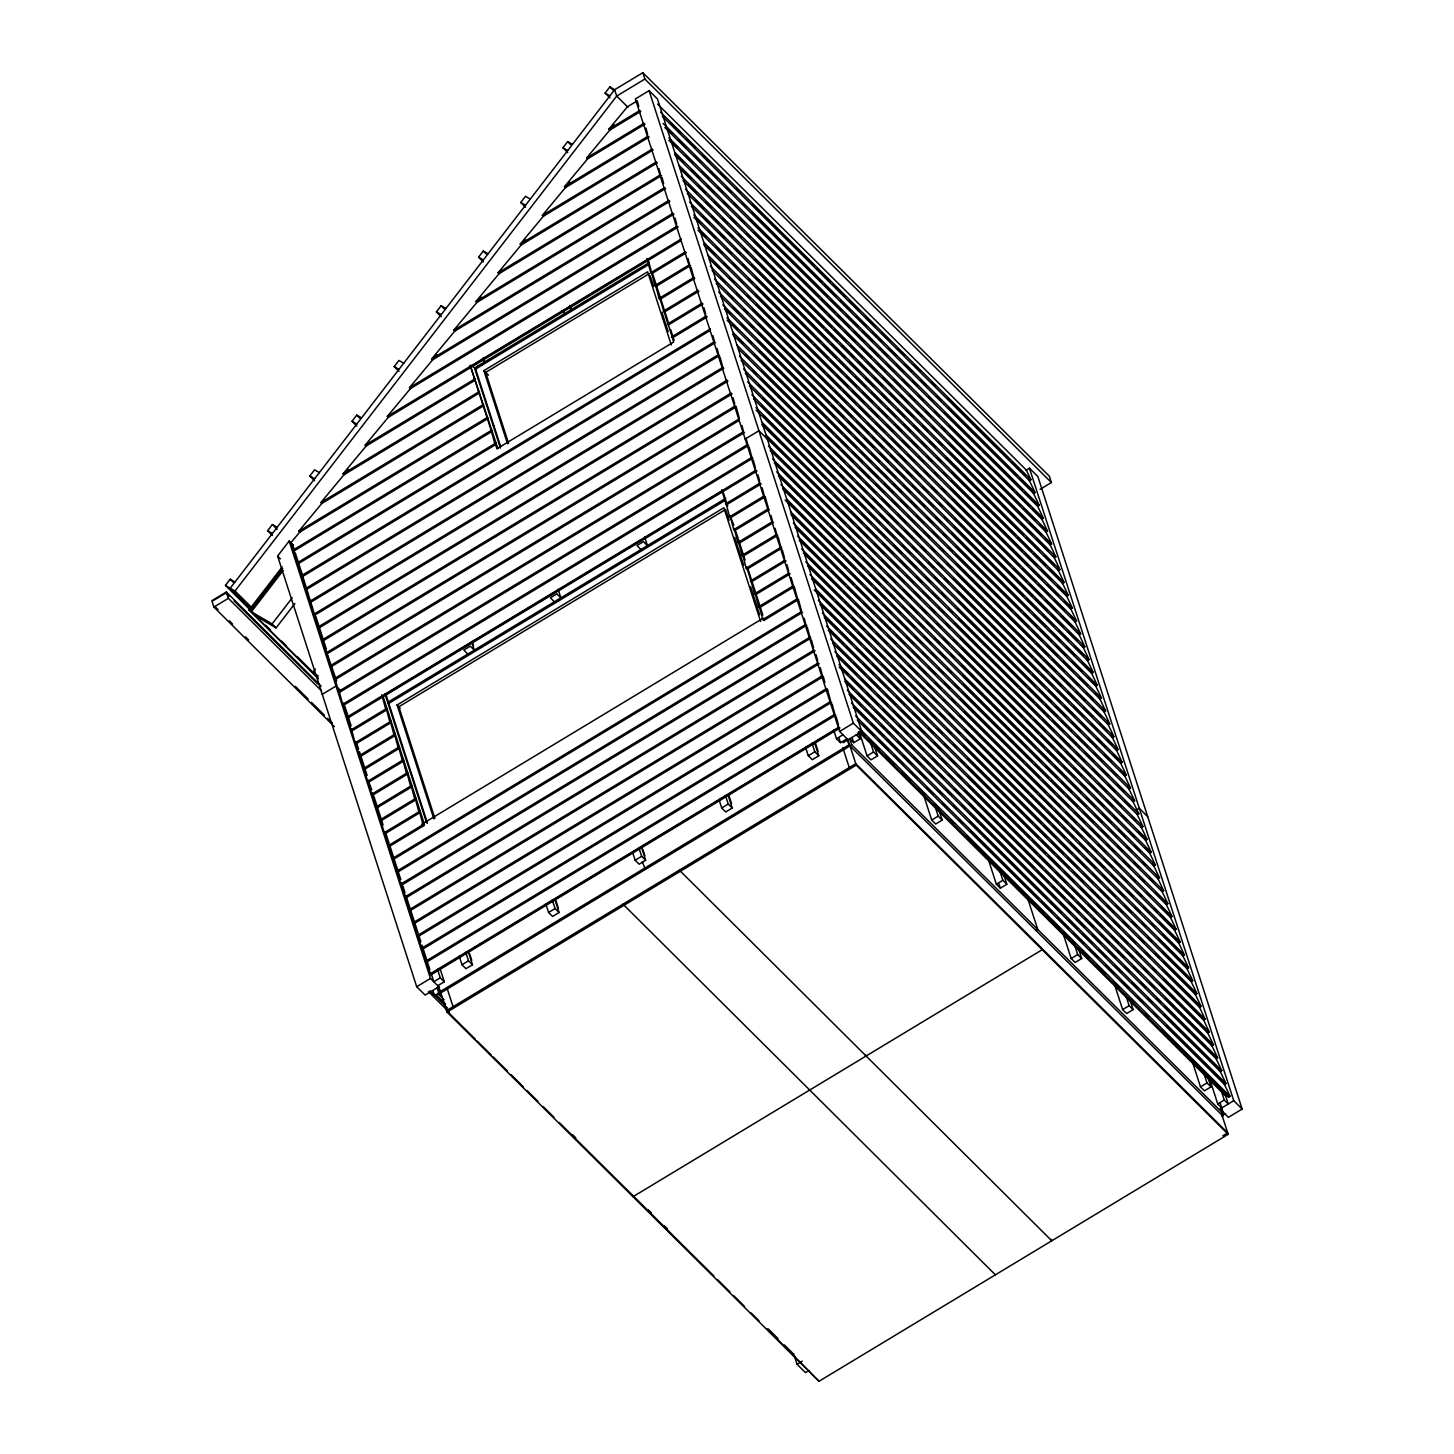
<?xml version="1.0" encoding="UTF-8"?>
<svg xmlns="http://www.w3.org/2000/svg" width="1454" height="1454" viewBox="0 0 1454 1454"><rect width="100%" height="100%" fill="white"/><g stroke="black" fill="none" stroke-linecap="round" stroke-linejoin="round"><path stroke-width="1.5" d="M255.959 615.678L225.443 585.38L230.186 579.219L234.985 582.036M272.443 535.472L267.627 530.674L272.371 524.53L277.169 527.329M314.627 480.765L309.811 475.985L314.555 469.824L319.353 472.623M356.812 426.058L351.995 421.278L356.739 415.117L361.537 417.934M398.996 371.352L394.179 366.572L398.923 360.428L403.721 363.227M441.18 316.663L436.364 311.865L441.107 305.722L445.905 308.521M483.364 261.956L478.548 257.176L483.291 251.015L488.09 253.814M525.548 207.25L520.732 202.47L525.476 196.308L530.274 199.125M567.732 152.561L562.916 147.763L567.66 141.62L572.458 144.419M609.917 97.854L605.1 93.074L609.844 86.913L614.642 89.712L616.696 96.073L627.946 107.232M225.443 585.38L235.021 590.996L616.696 96.073L644.885 79.061L1051.387 482.528L1040.101 489.344M289.164 541.052L430.439 978.433L438.854 986.775L425.113 995.081L416.698 986.721L277.605 556.064L289.164 541.052L293.381 545.232M318.335 678.8L248.997 609.971L282.185 566.933M248.997 609.971L250.27 610.716L282.785 568.569M283.148 570.513L251.342 611.77L272.098 623.93L276.096 627.892L294.889 603.501M272.098 623.93L292.254 597.812M478.33 365.554L475.603 369.062L500.776 446.941M315.427 669.058L312.665 672.657L318.335 675.965M608.826 129.206L639.851 110.468L640.778 111.395L609.753 130.133L608.826 129.206L627.456 106.76L637.252 100.835L638.815 106.615M586.671 157.923L643.995 123.317L644.922 124.244L587.598 158.85L586.671 157.923L614.151 124.826M564.515 186.639L648.139 136.167L649.084 137.094L565.461 187.566L564.515 186.639L589.797 156.196M653.228 149.926L543.305 216.282L542.378 215.356L569.841 182.259M657.372 162.775L521.15 244.999L520.223 244.072L544.814 214.465M661.515 175.625L499.013 273.715L498.086 272.789L525.548 239.71M665.678 188.475L476.857 302.432L475.931 301.505L501.212 271.062M453.793 330.222L668.895 200.398L669.821 201.324L454.72 331.148L453.793 330.222L481.256 297.143M431.638 358.956L673.038 213.247L673.965 214.156L432.565 359.865L431.638 358.956L456.229 329.349M409.501 387.673L677.182 226.079L678.127 227.006L410.428 388.582L409.501 387.673L436.963 354.576M680.327 241.019L388.273 417.316L387.346 416.389L412.627 385.946M497.886 448.65L470.187 365.227L474.949 380.348L366.135 446.033L365.19 445.106L390.472 414.663M475.44 379.167L474.331 378.076L479.093 393.18L343.98 474.749L343.053 473.822L369.08 442.47M479.602 392.017L478.493 390.908L483.255 406.029L321.825 503.466L320.898 502.539L348.378 469.442M483.746 404.866L482.637 403.758L487.399 418.879L299.688 532.182L298.761 531.255L324.024 500.812M301.887 529.529L290.891 542.76L293.817 551.066L491.543 431.729L486.781 416.607L487.89 417.716M1051.387 482.528L1049.334 476.167L642.832 72.7L614.642 89.712L230.223 588.179L251.487 609.281M843.175 742.74L861.786 731.507L657.499 99.017L649.084 90.657L635.343 98.963L839.63 731.453L848.045 739.795M542.378 215.356L652.301 149.017M520.223 244.072L656.445 161.848M498.086 272.789L660.589 174.698L658.953 168.628M475.931 301.505L664.751 187.548M387.346 416.389L681.344 238.929M471.35 366.281L558.627 313.61M562.516 311.265L628.455 271.462M632.345 269.117L645.921 260.92M649.375 262.483L474.549 368.007L500.394 448.014M648.52 264.701L475.603 369.062L471.896 365.372M507.537 443.833L483.891 370.643L647.648 271.807L671.294 344.998M365.19 445.106L474.022 379.421M649.411 273.57L485.672 372.406L508.609 443.434M686.415 252.705L651.719 273.643L650.792 272.734L685.488 251.778M343.053 473.822L478.166 392.271M690.559 265.555L655.863 286.493L654.936 285.566L689.632 264.628L687.996 258.539M320.898 502.539L482.328 405.103M693.794 277.478L694.721 278.386L660.007 299.342L659.08 298.415L693.794 277.478L691.05 267.336M298.761 531.255L486.472 417.952M663.242 311.265L697.938 290.309L698.865 291.236L664.169 312.192L659.407 297.07L660.516 298.161M292.89 550.157L490.616 430.802M667.386 324.115L702.082 303.159L703.009 304.086L668.313 325.024L663.551 309.92L664.66 311.011M321.098 686.106L226.315 592.014L211.848 600.738L213.902 607.081L334.402 726.673M213.011 600.738L226.024 592.887L229.241 596.085M213.902 607.081L228.351 598.339L321.534 690.85M494.76 443.652L495.705 444.579L297.961 563.916L297.034 562.989L494.76 443.652L490.943 429.457L492.034 430.548M671.53 336.964L706.226 316.009L707.171 316.936L672.457 337.873L667.695 322.77M709.37 330.949L302.123 576.765L301.178 575.839L710.388 328.858M715.459 342.617L306.267 589.615L305.34 588.688L714.532 341.708L712.896 335.62M719.621 355.467L310.411 602.465L309.484 601.538L718.676 354.54L717.04 348.469M722.838 367.389L723.765 368.316L314.555 615.296L313.628 614.388L722.838 367.389L720.093 357.248M317.79 627.219L726.982 380.239L727.909 381.166L318.717 628.146L302.159 574.203M321.934 640.069L731.126 393.089L732.053 394.016L322.861 640.996L318.099 625.874L319.208 626.983M326.078 652.919L735.27 405.939L736.215 406.847L327.005 653.846L322.243 638.724L323.351 639.815M738.414 420.878L331.167 666.695L330.222 665.768L739.432 418.77L736.142 406.611M744.503 432.547L335.311 679.527L334.384 678.618L743.576 431.62L741.94 425.549M322.261 694.321L336.001 686.034L340.2 690.214M745.193 439.053L758.933 430.748L767.348 439.108M748.665 445.397L339.454 692.377L338.528 691.45L747.719 444.47L746.084 438.381M751.882 457.319L752.808 458.246L343.617 705.226L342.671 704.299L751.882 457.319L749.137 447.178M346.834 717.149L756.025 470.169L756.952 471.078L347.76 718.076L342.999 702.954L344.107 704.045M385.092 694.667L404.485 682.962M408.374 680.617L563.516 586.962M567.387 584.635L573.221 581.109M577.093 578.783L641.087 540.143M646.903 536.635L712.842 496.832M716.731 494.487L720.602 492.161M725.582 498.431L387.727 702.355L388.8 703.409L724.728 500.649M385.673 709.043L386.6 709.97L351.904 730.926L350.977 729.999L385.673 709.043L381.839 694.848M725.473 503.956L760.169 483.001L761.096 483.928L726.4 504.883L721.638 489.762M433.819 818.766L397.069 704.99L723.856 507.755L760.606 621.512M389.836 721.893L390.762 722.82L356.048 743.757L355.121 742.849L389.836 721.893L386.001 707.698L387.109 708.807M765.258 496.777L730.544 517.715L729.617 516.806L764.331 495.85L762.132 487.744M393.979 734.743L394.906 735.669L360.21 756.607L359.265 755.68L393.979 734.743L390.145 720.548L391.253 721.638M769.402 509.627L734.706 530.565L733.761 529.638L768.475 508.7L765.186 496.541M398.123 747.592L399.05 748.519L364.354 769.457L363.427 768.53L398.123 747.592L394.288 733.398L395.397 734.488M773.546 522.477L738.85 543.414L737.923 542.487L772.619 521.55L770.983 515.461M402.267 760.442L403.212 761.351L368.498 782.307L367.571 781.38L402.267 760.442L398.451 746.247L399.541 747.338M777.708 535.308L742.994 556.264L742.067 555.337L776.763 534.4L775.127 528.311M406.429 773.274L407.356 774.2L372.66 795.156L371.715 794.229L406.429 773.274L402.594 759.079L403.703 760.188M780.925 547.231L781.852 548.158L747.156 569.114L746.211 568.187L780.925 547.231L778.181 537.108M410.573 786.123L411.5 787.05L376.804 807.988L375.877 807.079L410.573 786.123L406.738 771.929L407.847 773.037M750.373 581.037L785.069 560.081L785.996 561.008L751.3 581.945L746.538 566.842M414.717 798.973L415.644 799.9L380.948 820.838L380.021 819.911L414.717 798.973L410.882 784.778L411.991 785.869M790.14 573.857L755.444 594.795L754.517 593.868L789.213 572.931M418.879 811.823L419.806 812.731L385.092 833.687L384.165 832.76L418.879 811.823L415.044 797.628L416.153 798.719M794.302 586.707L759.588 607.645L758.661 606.718L793.375 585.78L791.176 577.674M421.605 824.363L762.932 618.35M423.332 823.309L423.95 825.581L389.254 846.537L388.327 845.61L423.023 824.672L419.188 810.478L420.297 811.568M798.446 599.539L763.75 620.494L762.823 619.568L797.519 598.63L794.229 586.453M1026.015 470.278L1029.45 468.206L1037.865 476.548L1242.152 1109.057L1228.412 1117.344L1219.997 1108.984L1233.737 1100.696L1242.152 1109.057M802.59 612.388L393.398 859.387L392.471 858.46L801.663 611.462L798.373 599.302M657.608 104.088L1026.342 470.078L1030.922 479.711L1029.396 480.638L662.279 116.229M806.752 625.238L397.542 872.218L396.615 871.309L805.807 624.311L804.171 618.241M1028.323 478.366L1035.066 492.561L1033.558 493.469L664.823 127.479M809.969 637.161L810.896 638.088L401.704 885.068L400.759 884.141L809.969 637.161L807.224 627.019M1032.467 491.198L1039.228 505.41L1037.702 506.319L668.967 140.329M404.921 896.991L814.113 650.011L815.04 650.938L405.848 897.918L401.086 882.796L402.195 883.905M1025.343 492.87L1036.629 504.047L1043.372 518.26L1041.846 519.169L674.729 154.778M819.184 663.769L409.992 910.767L409.065 909.841L818.257 662.86M1032.722 508.9L1040.773 516.897L1047.516 531.092L1046.008 532.019L680.49 169.209M823.346 676.619L414.136 923.617L413.209 922.69L822.419 675.692L820.22 667.586M1040.083 524.949L1044.917 529.747L1051.66 543.941L1050.151 544.868L683.016 180.46M827.49 689.469L418.298 936.449L417.371 935.54L826.563 688.542M1045.844 539.398L1049.061 542.596L1055.822 556.791L1054.295 557.7L687.179 193.309M831.633 702.318L422.442 949.298L421.515 948.371L830.707 701.391L827.417 689.232M1053.223 555.428L1059.966 569.641L1058.439 570.55L691.322 206.159M835.796 715.168L426.585 962.148L425.658 961.221L834.85 714.241L832.124 704.099M1057.367 568.278L1064.11 582.491L1062.601 583.399L693.867 217.409M429.802 974.071L839.013 727.091L839.939 728L430.748 974.998L425.986 959.876L427.076 960.967M433.165 972.653L460.318 956.259M464.208 953.915L470.024 950.407M473.895 948.063L530.147 914.13M534.018 911.785L539.834 908.277M543.723 905.933L609.644 866.13M613.533 863.785L629.037 854.425M632.926 852.08L679.472 823.982M683.344 821.655L698.865 812.277M702.736 809.951L708.552 806.425M712.442 804.098L768.675 770.147M772.547 767.803L778.381 764.295M782.252 761.951L838.485 728M416.698 986.721L430.439 978.433M839.63 731.453L853.371 723.147L861.786 731.507M1061.511 581.127L1068.272 595.322L1066.745 596.249L698.011 230.259M437.781 985.721L444.288 981.795L440.308 977.851L433.801 981.777L431.02 973.18M461.99 964.747L468.497 960.821L472.495 964.784L465.989 968.709L461.99 964.747L459.228 956.15M548.576 912.494L555.083 908.568L559.063 912.53L552.556 916.456L548.576 912.494L545.795 903.897M635.144 860.241L641.65 856.315L645.649 860.277L639.142 864.203L635.144 860.241L633.072 853.789M721.729 807.988L728.236 804.062L732.216 808.024L725.71 811.95L721.729 807.988L718.948 799.391M808.297 755.735L814.803 751.809L818.784 755.753L812.277 759.697L808.297 755.735L805.516 747.138M833.724 730.108L836.486 738.723L842.993 734.779M836.486 738.723L840.485 742.667L846.991 738.741M1057.621 585.98L1065.673 593.977L1072.416 608.172L1070.889 609.099L703.772 244.69M437.69 985.449L439.762 991.846L848.954 744.866L1223.05 1116.163M430.602 991.755L434.601 995.717L439.471 992.773M849.79 738.741L853.771 742.703L860.277 738.777L858.187 732.325M437.018 987.557L439.09 993.954L851.753 744.866L1223.723 1114.055L1221.978 1115.109M1064.982 602.029L1069.817 606.827L1076.56 621.022L1075.051 621.93L709.534 259.139M867.057 755.898L873.563 751.972L877.544 755.916L871.037 759.842L867.057 755.898L859.405 732.234M447.032 1012.111L856.224 765.131L1228.176 1134.32L818.984 1381.3L447.032 1012.111L438.763 986.503M1070.744 616.478L1073.961 619.658L1080.704 633.871L1079.195 634.78L712.06 270.389M1078.123 632.508L1084.866 646.721L1083.339 647.63L716.222 283.239M1082.267 645.358L1089.01 659.553L1087.483 660.479L720.366 296.089M1086.411 658.208L1093.154 672.402L1091.645 673.329L724.51 308.92M1082.503 663.06L1090.555 671.057L1097.316 685.252L1095.789 686.161L727.055 320.171M1088.264 677.509L1094.717 683.889L1101.46 698.102L1099.933 699.01L732.816 334.62M1095.644 693.54L1098.861 696.739L1105.603 710.951L1104.095 711.86L738.577 349.069M931.705 820.056L938.212 816.13L942.192 820.092L935.685 824.018L931.705 820.056L923.363 794.266M1103.004 709.588L1109.747 723.783L1108.239 724.71L741.122 360.319M1107.166 722.438L1113.909 736.633L1112.383 737.56L745.266 373.151M1111.31 735.288L1118.053 749.482L1116.545 750.391L749.41 386.001M1115.454 748.119L1122.197 762.332L1120.689 763.241L753.554 398.85M1113.164 754.571L1119.598 760.969L1126.359 775.182L1124.833 776.091L756.098 410.101M1120.543 770.62L1123.76 773.819L1130.503 788.013L1128.976 788.94L761.86 424.55M996.354 884.232L1002.86 880.306L1006.84 884.25L1000.334 888.176L996.354 884.232L988.72 860.586M1127.904 786.669L1134.647 800.863L1133.139 801.79L766.004 437.381M1135.865 810.369L1139.3 808.297L1147.715 816.639M1132.048 799.518L1138.791 813.713L1137.282 814.622L770.166 450.231M1137.173 814.385L1142.953 826.563L1141.426 827.471L774.31 463.081M1140.354 825.2L1147.097 839.412L1145.588 840.321L778.453 475.931M1144.498 838.049L1151.241 852.244L1149.732 853.171L782.597 488.78M1035.993 930.505L1037.738 929.469L1026.724 895.355M1145.425 847.7L1148.642 850.899L1155.403 865.094L1153.876 866.021L785.142 500.012M1152.804 863.749L1159.547 877.943L1158.02 878.852L790.903 514.462M1156.948 876.58L1163.691 890.793L1162.182 891.702L795.047 527.311M1071.18 958.513L1077.687 954.587L1081.685 958.531L1075.178 962.457L1071.18 958.513L1062.856 932.705M1161.092 889.43L1167.853 903.643L1166.326 904.552L799.209 540.161M1155.585 892.683L1165.254 902.28L1171.997 916.474L1170.47 917.401L803.353 552.993M1161.346 907.132L1169.398 915.129L1176.141 929.324L1174.632 930.251L807.497 565.842M1160.656 915.184L1173.542 927.979L1180.284 942.174L1178.776 943.083L811.641 578.692M1159.983 923.235L1177.685 940.811L1184.447 955.024L1182.92 955.932L814.185 589.942M1162.528 934.486L1181.848 953.66L1188.59 967.873L1187.064 968.782L819.947 604.391M1122.633 1009.585L1129.14 1005.659L1133.139 1009.603L1126.632 1013.529L1122.633 1009.585L1115 985.921M1158.62 939.339L1185.991 966.51L1192.734 980.705L1191.226 981.632L824.091 617.223M1162.764 952.188L1190.135 979.36L1196.896 993.555L1195.37 994.481L828.253 630.073M1163.691 961.839L1194.297 992.21L1201.04 1006.404L1199.514 1007.313L832.397 642.922M1163.018 969.891L1198.441 1005.041L1205.184 1019.254L1203.676 1020.163L836.541 655.772M1163.945 979.542L1202.585 1017.891L1209.328 1032.104L1207.82 1033.012L839.085 667.022M1160.038 984.394L1206.729 1030.741L1213.49 1044.935L1211.964 1045.862L844.847 681.453M1165.799 998.843L1210.891 1043.59L1217.634 1057.785L1216.107 1058.712L848.991 694.303M1165.127 1006.895L1215.035 1056.44L1221.778 1070.635L1220.269 1071.543L853.134 707.153M1200.477 1086.847L1206.984 1082.921L1210.982 1086.865L1204.475 1090.809L1200.477 1086.847L1192.843 1063.201M1164.436 1014.947L1219.179 1069.272L1225.94 1083.484L1224.413 1084.393L857.297 720.003M1166.98 1026.179L1223.341 1082.121L1230.084 1096.334L1228.557 1097.243L1227.485 1094.971L1225.667 1096.062L858.551 731.671M1209.419 1078.177L1217.761 1103.986L1224.268 1100.06L1228.248 1104.022L1224.286 1091.772M793.593 1353.51L797.065 1364.27L802.226 1361.162M1221.796 1115.963L1225.05 1114M808.915 1370.54L805.48 1372.612L797.065 1364.27M1222.832 1135.792L1227.703 1132.848L855.752 763.659L446.56 1010.639L475.422 1039.283M605.1 93.074L609.898 95.873M562.916 147.763L567.714 150.58M520.732 202.47L525.53 205.268M478.548 257.176L483.346 259.975M436.364 311.865L441.162 314.682M394.179 366.572L398.978 369.371M351.995 421.278L356.793 424.077M309.811 475.985L314.609 478.784M267.627 530.674L272.407 533.491M255.322 615.733L276.096 627.892M660.57 112.122L1030.922 479.711M670.857 123.554L680.527 133.15M686.96 139.529L695.012 147.526M703.064 155.523L709.497 161.903M720.784 173.099L725.601 177.897M736.887 189.075L740.104 192.273M752.972 205.069L814.167 265.791M817.384 268.99L830.27 281.785M833.487 284.966L844.756 296.162M849.59 300.96L859.259 310.538M865.693 316.936L875.363 326.532M881.796 332.93L889.848 340.908M897.9 348.905L904.333 355.303M914.003 364.881L920.437 371.279M931.705 382.475L934.94 385.655M947.808 398.451L1009.003 459.173M1012.22 462.372L1025.106 475.167M663.115 123.372L1035.066 492.561M668.567 130.006L671.784 133.205M678.236 139.602L686.288 147.581M694.34 155.578L700.773 161.976M710.443 171.554L716.877 177.951M726.527 187.548L731.362 192.328M742.63 203.524L745.866 206.722M752.3 213.12L821.546 281.84M824.763 285.039L836.032 296.216M840.866 301.014L850.517 310.611M856.969 316.99L866.62 326.587M873.072 332.984L881.106 340.981M889.157 348.96L895.609 355.358M905.26 364.954L911.713 371.333M921.363 380.93L926.198 385.728M937.466 396.906L940.683 400.104M948.735 408.101L1016.364 475.222M1019.599 478.421L1030.868 489.616M668.876 137.821L1039.228 505.41M672.711 142.855L677.546 147.654M685.597 155.633L692.049 162.03M701.7 171.627L708.134 178.006M717.803 187.602L722.638 192.401M733.906 203.578L737.123 206.777M750.01 219.572L827.29 296.289M830.525 299.469L841.793 310.665M846.628 315.463L857.896 326.641M862.713 331.439L872.382 341.036M880.433 349.033L886.867 355.412M896.536 365.009L902.97 371.406M912.639 380.984L917.474 385.783M928.742 396.978L931.959 400.159M944.846 412.954L1022.126 489.671M609.844 86.913L613.061 90.112M674.638 152.252L1043.372 518.26M676.873 155.705L683.307 162.085M691.359 170.082L699.41 178.079M707.462 186.057L713.896 192.455M723.565 202.051L728.399 206.85M739.668 218.027L744.503 222.825M754.153 232.422L818.566 296.343M821.783 299.542L834.669 312.319M837.886 315.518L849.154 326.714M853.989 331.512L863.658 341.09M870.092 347.488L878.143 355.485M886.195 363.464L894.246 371.461M902.298 379.458L908.732 385.837M918.401 395.433L923.235 400.232M934.504 411.409L939.32 416.207M948.989 425.804L1013.402 489.725M1016.619 492.924L1029.505 505.719M678.782 165.102L1047.516 531.092M682.635 170.136L690.686 178.133M698.72 186.13L705.172 192.51M714.823 202.106L719.657 206.904M730.926 218.082L735.76 222.88M747.029 234.076L750.246 237.275M753.481 240.473L825.927 312.392M829.162 315.573L840.43 326.768M845.265 331.567L854.916 341.145M861.35 347.542L871.019 357.139M877.453 363.536L885.504 371.515M893.556 379.512L900.008 385.91M909.659 395.488L914.493 400.286M925.762 411.482L930.596 416.262M941.865 427.458L945.082 430.657M949.916 435.455L1020.763 505.774M1023.979 508.973L1035.266 520.15M681.326 176.352L1051.66 543.941M688.378 184.585L696.43 192.582M706.099 202.161L710.933 206.959M722.202 218.155L727.036 222.953M738.305 234.13L741.522 237.329M754.408 250.106L831.688 326.823M834.905 330.022L846.192 341.217M851.008 346.016L862.295 357.193M867.111 361.991L876.78 371.588M883.214 377.967L891.266 385.964M900.935 395.561L907.369 401.94M917.038 411.537L921.872 416.335M933.141 427.512L936.358 430.711M949.244 443.506L1026.524 520.223M1029.741 523.404L1041.028 534.599M685.47 189.202L1055.822 556.791M695.757 200.634L703.809 208.613M711.86 216.61L718.294 223.007M727.963 232.585L732.798 237.384M744.066 248.579L747.283 251.778M755.335 259.757L822.964 326.896M826.181 330.094L837.449 341.272M842.284 346.07L853.553 357.248M858.387 362.046L868.038 371.642M874.49 378.04L882.542 386.019M890.593 394.016L898.645 402.013M906.696 409.992L913.13 416.389M922.799 425.986L927.616 430.766M938.902 441.961L942.119 445.16M950.171 453.157L1017.8 520.278M1021.017 523.476L1032.285 534.654M1037.12 539.452L1048.389 550.648M689.614 202.051L1059.966 569.641M703.118 216.664L709.57 223.062M719.221 232.658L724.056 237.456M735.324 248.634L740.159 253.432M751.427 264.61L828.725 341.327M831.942 344.525L844.829 357.32M849.645 362.119L859.314 371.697M865.748 378.095L873.799 386.092M881.851 394.07L889.903 402.067M897.954 410.064L904.406 416.444M914.057 426.04L918.892 430.838M930.16 442.016L934.995 446.814M946.263 458.01L1023.561 534.727M1026.778 537.907L1039.665 550.702M1044.481 555.501L1054.15 565.079M693.776 214.883L1064.11 582.491M697.611 219.936L700.828 223.116M708.88 231.113L715.332 237.511M726.6 248.689L731.435 253.487M742.703 264.683L745.92 267.881M755.571 277.46L819.983 341.399M823.2 344.598L836.086 357.375M839.303 360.574L850.59 371.751M855.406 376.55L865.075 386.146M871.509 392.544L881.179 402.122M887.612 408.519L895.664 416.516M903.716 424.495L910.168 430.893M921.436 442.089L926.253 446.869M937.539 458.065L940.756 461.263M952.025 472.441L1014.819 534.781M1018.036 537.98L1030.922 550.757M1034.139 553.956L1045.408 565.152M1050.242 569.95L1059.911 579.528M697.92 227.733L1068.272 595.322M701.755 232.767L706.589 237.565M716.259 247.162L722.693 253.559M732.362 263.138L737.178 267.936M748.465 279.132L751.682 282.312M756.516 287.11L811.259 341.454M814.476 344.653L827.362 357.43M830.579 360.628L841.848 371.824M846.682 376.622L856.333 386.201M862.785 392.598L872.436 402.195M878.888 408.574L886.94 416.571M894.992 424.568L901.425 430.947M911.095 440.544L917.529 446.941M927.198 456.52L932.014 461.318M943.301 472.514L946.518 475.712M951.334 480.492L1022.198 550.83M1025.415 554.01L1036.684 565.206M1041.518 570.004L1051.169 579.583M703.681 242.182L1072.416 608.172M707.516 247.216L713.969 253.614M723.619 263.192L728.454 267.99M739.722 279.186L742.939 282.385M755.826 295.162L833.124 371.879M836.341 375.077L847.609 386.273M852.444 391.053L863.712 402.249M870.146 408.647L878.198 416.626M886.249 424.623L892.701 431.02M902.352 440.598L908.805 446.996M918.455 456.592L923.29 461.391M934.558 472.568L937.775 475.767M950.662 488.544L1027.942 565.261M1031.177 568.459L1042.445 579.655M1047.28 584.453L1058.548 595.631M707.825 255.032L1076.56 621.022M713.278 261.665L719.73 268.063M729.381 277.641L734.215 282.44M747.102 295.235L750.319 298.415M756.752 304.813L824.382 371.933M827.599 375.132L840.485 387.927M843.702 391.126L854.97 402.304M859.805 407.102L869.474 416.698M875.908 423.078L883.959 431.075M892.011 439.072L900.062 447.05M908.114 455.047L914.548 461.445M924.217 471.023L929.051 475.822M941.938 488.617L945.155 491.815M953.206 499.794L1019.218 565.333M1022.435 568.532L1035.321 581.309M1038.538 584.508L1049.806 595.686M1054.641 600.484L1064.31 610.08M710.37 266.282L1080.704 633.871M720.657 277.714L725.473 282.494M736.76 293.69L741.576 298.488M752.863 309.666L815.658 372.006M818.875 375.205L831.761 387.982M834.978 391.181L846.246 402.376M851.081 407.156L860.732 416.753M867.184 423.15L876.835 432.729M883.287 439.126L891.338 447.123M899.39 455.102L905.824 461.5M915.493 471.096L920.309 475.894M931.578 487.072L936.412 491.87M947.681 503.048L1010.494 565.388M1013.711 568.587L1026.597 581.364M1029.814 584.563L1041.082 595.758M1045.917 600.557L1055.568 610.135M1062.02 616.532L1071.671 626.129M714.514 279.113L1084.866 646.721M728.018 293.744L732.852 298.543M744.121 309.738L747.338 312.919M758.606 324.115L837.522 402.431M840.739 405.63L852.008 416.807M856.842 421.605L868.111 432.801M872.945 437.581L882.596 447.178M890.648 455.175L897.082 461.554M906.751 471.151L911.585 475.949M922.854 487.126L927.688 491.925M938.957 503.12L942.174 506.319M955.06 519.096L1032.34 595.813M1035.575 599.012L1046.844 610.189M1051.678 614.987L1062.947 626.183M1067.763 630.981L1077.432 640.56M567.66 141.62L570.877 144.8M718.658 291.963L1089.01 659.553M733.779 308.193L738.614 312.992M749.882 324.169L753.099 327.368M757.934 332.166L828.78 402.485M831.997 405.684L843.265 416.88M848.1 421.66L859.369 432.856M864.203 437.654L873.872 447.232M880.306 453.63L888.358 461.627M896.409 469.606L904.461 477.603M912.512 485.6L918.946 491.997M928.615 501.575L933.45 506.374M944.718 517.569L947.935 520.75M954.369 527.148L1023.616 595.867M1026.833 599.066L1038.101 610.262M1042.936 615.06L1054.205 626.238M1059.039 631.036L1068.708 640.632M1075.142 647.012L1083.194 655.009M722.82 304.813L1093.154 672.402M726.655 309.847L729.872 313.046M741.14 324.242L745.975 329.022M757.243 340.218L834.541 416.935M839.376 421.733L850.645 432.91M855.479 437.709L865.13 447.305M871.582 453.684L879.634 461.681M887.685 469.678L895.737 477.657M903.77 485.654L910.222 492.052M919.873 501.63L924.708 506.428M935.976 517.624L940.811 522.422M952.079 533.6L1029.377 610.317M1034.212 615.115L1045.481 626.292M1050.315 631.091L1059.966 640.687M1066.4 647.085L1074.451 655.063M726.964 317.663L1097.316 685.252M732.416 324.297L737.251 329.095M748.519 340.272L751.736 343.471M759.788 351.468L825.799 416.989M829.034 420.188L841.902 432.983M845.137 436.164L856.406 447.359M861.241 452.158L870.891 461.736M877.325 468.133L886.995 477.73M893.428 484.109L901.48 492.106M911.149 501.703L915.984 506.501M927.252 517.679L932.087 522.477M943.355 533.654L946.572 536.853M956.241 546.45L1020.635 610.371M1023.87 613.57L1036.738 626.365M1039.955 629.564L1051.242 640.741M1056.058 645.54L1065.727 655.136M1072.161 661.515L1081.831 671.112M732.725 332.112L1101.46 698.102M738.178 338.746L743.012 343.526M754.281 354.721L817.075 417.044M820.292 420.242L833.178 433.038M836.395 436.236L847.664 447.414M852.498 452.212L862.167 461.809M868.601 468.188L878.271 477.784M884.704 484.182L892.756 492.161M900.808 500.158L907.241 506.555M916.911 516.152L923.345 522.531M933.014 532.128L937.848 536.926M949.117 548.103L952.334 551.302M955.551 554.501L1011.911 610.444M1015.128 613.643L1028.014 626.42M1031.231 629.618L1042.5 640.796M1047.334 645.594L1057.003 655.191M1063.437 661.588L1073.088 671.166M1079.54 677.564L1087.592 685.561M736.869 344.943L1105.603 710.951M745.538 354.776L748.774 357.975M761.642 370.77L838.94 447.487M842.157 450.667L853.425 461.863M859.877 468.261L869.528 477.839M875.962 484.237L884.014 492.234M892.065 500.212L898.517 506.61M908.168 516.206L914.621 522.604M924.271 532.182L929.106 536.98M940.374 548.176L943.591 551.357M956.478 564.152L1033.776 640.869M1036.993 644.067L1048.261 655.245M1053.096 660.043L1064.364 671.239M1070.798 677.619L1078.85 685.616M1086.901 693.613L1093.353 699.992M739.414 356.194L1109.747 723.783M752.918 370.825L756.135 374.023M760.969 378.822L830.198 447.541M833.433 450.74L844.701 461.918M849.536 466.716L860.804 477.912M865.621 482.692L875.29 492.288M881.724 498.686L889.775 506.683M897.827 514.661L905.878 522.658M913.93 530.655L920.382 537.035M931.65 548.231L934.867 551.429M947.754 564.207L950.971 567.405M957.404 573.803L1025.034 640.923M1028.251 644.122L1041.137 656.899M1044.354 660.098L1055.64 671.294M1060.457 676.092L1070.126 685.67M1076.56 692.068L1084.611 700.065M1092.663 708.043L1100.714 716.04M743.557 369.043L1113.909 736.633M758.679 385.274L821.474 447.596M824.691 450.795L837.577 463.59M840.794 466.77L852.062 477.966M856.897 482.764L866.566 492.343M873 498.74L881.051 506.737M889.103 514.734L897.154 522.713M905.206 530.71L911.64 537.108M921.309 546.686L926.143 551.484M937.412 562.68L942.228 567.46M953.515 578.656L1016.31 640.978M1019.527 644.177L1032.413 656.972M1035.63 660.171L1046.898 671.348M1051.733 676.146L1061.384 685.743M1067.836 692.122L1075.887 700.119M1083.939 708.116L1091.99 716.095M1100.042 724.092L1106.476 730.49M656.354 285.329L655.245 284.221L659.08 298.415M747.701 381.893L1118.053 749.482M762.823 398.123L843.338 478.021M846.555 481.219L857.824 492.415M862.658 497.213L873.927 508.391M880.361 514.789L888.412 522.768M896.464 530.765L902.916 537.162M912.567 546.759L917.401 551.539M928.67 562.734L933.504 567.533M944.773 578.71L947.99 581.909M957.659 591.505L1038.174 671.421M1041.391 674.601L1052.66 685.797M1057.494 690.595L1068.763 701.773M1073.597 706.571L1083.248 716.168M1091.3 724.147L1097.752 730.544M1107.403 740.141L1112.237 744.939M751.863 394.743L1122.197 762.332M762.15 406.175L834.596 478.093M837.813 481.274L849.1 492.47M853.916 497.268L865.203 508.446M870.019 513.244L879.688 522.84M886.122 529.238L894.174 537.217M902.225 545.214L910.277 553.211M918.328 561.189L924.78 567.587M934.431 577.183L939.266 581.963M958.586 601.156L1029.432 671.475M1032.649 674.674L1043.917 685.852M1048.752 690.65L1060.021 701.846M1064.855 706.626L1074.524 716.222M1080.958 722.62L1089.01 730.599M1097.061 738.596L1105.113 746.593M756.007 407.574L1126.359 775.182M763.077 415.808L825.872 478.148M829.089 481.347L840.357 492.524M845.192 497.323L856.461 508.518M861.295 513.317L870.946 522.895M877.398 529.292L885.45 537.289M893.501 545.268L901.553 553.265M909.604 561.262L916.038 567.642M925.707 577.238L930.524 582.036M941.81 593.214L945.027 596.413M957.913 609.208L1035.193 685.924M1040.028 690.705L1051.297 701.9M1056.131 706.699L1065.782 716.277M1072.234 722.674L1080.286 730.671M1088.337 738.65L1096.389 746.647M1104.44 754.644L1110.874 761.042M761.769 422.023L1130.503 788.013M764.004 425.459L831.633 492.597M834.85 495.796L847.737 508.573M850.953 511.772L862.222 522.949M867.057 527.747L876.707 537.344M883.16 543.741L892.811 553.32M900.862 561.317L907.314 567.714M916.965 577.293L921.8 582.091M933.068 593.287L937.903 598.067M949.171 609.262L952.388 612.461M958.84 618.859L1026.469 685.979M1029.686 689.178L1042.573 701.955M1045.789 705.154L1057.058 716.349M1061.893 721.129L1071.543 730.726M1077.996 737.123L1087.647 746.702M1094.099 753.099L1102.132 761.096M1111.801 770.675L1116.636 775.473M672.948 336.71L671.857 335.601L673.602 342.108L496.832 448.795L495.087 442.307L496.196 443.397M765.913 434.873L1134.647 800.863M768.148 438.308L822.891 492.652M826.108 495.85L838.994 508.627M842.211 511.826L853.498 523.022M858.314 527.82L867.983 537.398M874.417 543.796L884.087 553.392M890.52 559.772L898.572 567.769M906.624 575.766L913.057 582.145M922.727 591.742L929.161 598.139M938.83 607.717L943.664 612.516M954.933 623.711L1017.727 686.034M1020.944 689.232L1033.83 702.028M1037.047 705.208L1048.316 716.404M1053.15 721.202L1062.819 730.78M1069.253 737.178L1078.923 746.774M1085.356 753.154L1093.408 761.151M1101.46 769.148L1107.893 775.545M1117.563 785.124L1123.997 791.521M768.457 446.124L1138.791 813.713M770.693 449.559L844.756 523.077M849.59 527.875L859.241 537.453M865.693 543.851L875.344 553.447M881.796 559.845L889.848 567.823M897.9 575.82L904.333 582.218M914.003 591.796L920.437 598.194M930.106 607.79L934.922 612.57M946.19 623.766L949.426 626.965M960.694 638.142L1039.592 716.458M1042.809 719.657L1054.077 730.853M1060.529 737.233L1070.18 746.829M1076.632 753.227L1084.684 761.205M1092.736 769.202L1099.169 775.6M1108.82 785.196L1115.273 791.576M1124.923 801.172L1129.758 805.97M772.601 458.973L1142.953 826.563M774.837 462.408L836.032 523.131M839.249 526.33L850.517 537.526M855.352 542.324L866.62 553.501M871.455 558.3L881.106 567.896M887.558 574.275L895.609 582.272M903.661 590.269L911.713 598.248M921.363 607.845L926.198 612.643M937.466 623.821L940.683 627.019M953.57 639.815L956.787 643.013M961.621 647.793L1030.85 716.531M1034.085 719.712L1045.353 730.908M1050.188 735.706L1061.456 746.883M1066.291 751.682L1075.942 761.278M1082.376 767.676L1090.427 775.654M1098.479 783.651L1106.53 791.648M1114.582 799.627L1121.034 806.025M1132.303 817.221L1135.519 820.401M776.745 471.805L1147.097 839.412M780.598 476.857L827.29 523.204M830.507 526.403L843.393 539.18M846.61 542.378L857.878 553.556M862.713 558.354L872.382 567.951M878.816 574.348L886.867 582.327M894.919 590.324L902.97 598.321M911.022 606.3L917.456 612.697M927.125 622.294L931.959 627.092M943.228 638.27L948.063 643.068M959.331 654.245L1022.126 716.586M1025.343 719.785L1038.229 732.562M1041.446 735.76L1052.714 746.956M1057.549 751.736L1067.218 761.333M1073.652 767.73L1081.703 775.727M1089.755 783.706L1097.806 791.703M1105.858 799.7L1112.292 806.079M1121.961 815.676L1126.795 820.474M1138.064 831.652L1142.899 836.45M780.907 484.655L1151.241 852.244M784.742 489.689L849.154 553.629M852.371 556.827L863.64 568.005M870.092 574.403L879.743 583.999M886.195 590.379L894.246 598.376M902.298 606.373L908.732 612.752M918.383 622.348L923.217 627.147M934.486 638.324L939.32 643.122M950.589 654.318L953.824 657.517M961.876 665.496L1043.99 747.011M1047.207 750.209L1058.476 761.387M1063.31 766.185L1074.579 777.381M1081.013 783.779L1089.064 791.758M1097.116 799.755L1103.568 806.152M1113.219 815.73L1118.053 820.529M1129.322 831.724L1134.156 836.504M786.669 499.104L1155.403 865.094M788.886 502.539L840.412 553.683M843.647 556.882L854.916 568.078M859.75 572.858L871.019 584.054M875.853 588.852L885.504 598.43M891.938 604.828L899.99 612.825M908.041 620.803L914.493 627.201M924.144 636.797L930.596 643.177M940.247 652.773L945.082 657.572M962.802 675.147L1035.248 747.065M1038.483 750.264L1049.752 761.46M1054.568 766.258L1065.855 777.436M1070.671 782.234L1080.34 791.83M1086.774 798.21L1094.826 806.207M1102.877 814.204L1110.929 822.182M1118.98 830.179L1125.432 836.577M1135.083 846.155L1139.918 850.953M790.812 511.953L1159.547 877.943M793.048 515.388L831.688 553.738M834.905 556.937L846.173 568.132M851.008 572.931L862.277 584.108M867.111 588.906L876.78 598.503M883.214 604.882L891.266 612.879M899.317 620.876L907.369 628.855M915.42 636.852L921.854 643.25M931.523 652.828L936.358 657.626M947.626 668.822L950.843 672.021M963.729 684.798L1026.524 747.138M1029.741 750.319L1041.009 761.514M1045.844 766.313L1057.113 777.49M1061.947 782.288L1071.616 791.885M1078.05 798.282L1086.102 806.261M1094.153 814.258L1102.205 822.255M1110.256 830.234L1116.69 836.632M1126.359 846.228L1131.194 851.008M1142.462 862.204L1145.679 865.403M793.357 523.204L1163.691 890.793M797.192 528.238L837.449 568.187M840.666 571.386L853.553 584.163M856.769 587.361L868.038 598.557M872.873 603.355L882.542 612.934M888.976 619.331L898.627 628.928M906.678 636.907L913.13 643.304M922.781 652.901L927.616 657.699M938.884 668.876L943.719 673.675M954.987 684.852L958.204 688.051M963.039 692.849L1032.285 761.569M1035.502 764.768L1048.389 777.563M1051.605 780.762L1062.874 791.939M1067.709 796.737L1077.359 806.334M1083.812 812.713L1093.463 822.31M1101.514 830.307L1107.966 836.686M1117.617 846.283L1122.452 851.081M1133.72 862.258L1138.555 867.057M1149.823 878.252L1153.04 881.451M568.587 307.012L571.24 309.647L569.877 305.395M797.501 536.035L1167.853 903.643M801.336 541.088L828.707 568.241M831.942 571.44L844.81 584.235M848.045 587.434L859.314 598.612M864.149 603.41L873.799 613.006M880.233 619.386L889.903 628.982M896.336 635.38L904.388 643.359M912.44 651.356L918.892 657.753M928.543 667.331L934.995 673.729M944.646 683.325L949.48 688.124M960.749 699.301L1023.543 761.642M1026.778 764.84L1039.646 777.617M1042.863 780.816L1054.15 791.994M1058.966 796.792L1068.635 806.388M1075.069 812.786L1084.739 822.364M1091.172 828.762L1099.224 836.759M1107.276 844.738L1113.728 851.135M1123.379 860.732L1129.831 867.111M1139.482 876.707L1144.316 881.506M562.08 310.938L564.734 313.573M801.645 548.885L1171.997 916.474M805.498 553.919L850.572 598.684M855.406 603.465L865.075 613.061M871.509 619.459L881.179 629.037M887.612 635.434L895.664 643.431M903.716 651.41L910.149 657.808M919.819 667.404L926.253 673.802M935.922 683.38L940.756 688.178M952.025 699.356L955.242 702.555M964.893 712.151L1045.408 792.067M1050.242 796.865L1059.893 806.443M1066.345 812.841L1075.996 822.437M1082.448 828.816L1090.5 836.813M1098.552 844.81L1104.985 851.19M1114.655 860.786L1121.089 867.184M1130.758 876.762L1135.574 881.56M1146.861 892.756L1150.078 895.955M805.789 561.735L1176.141 929.324M809.642 566.769L841.848 598.739M845.065 601.938L856.333 613.115M861.168 617.914L872.436 629.109M877.271 633.889L886.922 643.486M893.374 649.883L901.425 657.862M909.477 665.859L917.529 673.856M927.179 683.435L932.014 688.233M943.282 699.429L946.499 702.627M959.386 715.404L1036.684 792.121M1039.901 795.32L1051.169 806.497M1056.004 811.296L1067.272 822.491M1072.107 827.29L1081.758 836.868M1088.21 843.265L1096.261 851.262M1104.313 859.241L1112.365 867.238M1122.015 876.835L1126.85 881.615M1138.119 892.811L1141.335 896.009M1154.222 908.786L1157.439 911.985M809.951 574.584L1180.284 942.174M483.291 251.015L486.508 254.214M813.786 579.619L833.106 598.794M836.341 601.992L849.209 614.788M852.426 617.968L863.712 629.164M868.529 633.962L878.198 643.54M884.632 649.938L892.683 657.935M900.735 665.914L908.786 673.911M916.838 681.908L923.29 688.305M932.941 697.884L937.775 702.682M949.044 713.878L953.879 718.658M965.147 729.853L1027.942 792.176M1031.159 795.374L1044.045 808.17M1047.262 811.368L1058.548 822.546M1063.365 827.344L1073.034 836.941M1079.468 843.32L1087.519 851.317M1095.571 859.314L1103.622 867.293M1111.674 875.29L1118.108 881.687M1127.777 891.266L1132.611 896.064M1143.88 907.26L1148.715 912.058M815.712 589.034L1184.447 955.024M817.948 592.469L854.97 629.218M858.187 632.417L869.474 643.613M875.908 649.993L883.959 657.99M892.011 665.987L900.062 673.965M908.114 681.962L914.548 688.36M924.217 697.938L929.033 702.736M940.32 713.932L945.136 718.73M956.423 729.908L959.64 733.107M966.074 739.504L1049.806 822.601M1053.023 825.799L1064.292 836.995M1070.744 843.393L1078.795 851.372M1086.847 859.369L1094.898 867.366M1102.95 875.344L1109.384 881.742M1119.053 891.338L1123.869 896.137M1135.156 907.314L1139.972 912.112M1151.241 923.29L1154.476 926.489M818.238 600.266L1188.59 967.873M822.092 605.318L846.246 629.291M849.463 632.472L860.732 643.668M865.566 648.466L876.835 659.643M881.669 664.442L891.32 674.038M897.772 680.436L905.824 688.414M913.875 696.411L920.309 702.809M929.978 712.387L936.412 718.785M947.681 729.981L950.898 733.161M963.784 745.957L1041.082 822.673M1044.299 825.872L1055.568 837.05M1060.402 841.848L1071.671 853.044M1076.505 857.824L1086.156 867.42M1092.608 873.818L1100.66 881.796M1108.711 889.793L1115.145 896.191M1124.796 905.769L1131.248 912.167M1142.517 923.363L1145.734 926.561M822.401 613.115L1192.734 980.705M826.236 618.15L837.504 629.346M840.721 632.545L852.008 643.722M856.824 648.52L868.111 659.716M872.927 664.496L882.596 674.093M889.03 680.49L897.082 688.487M905.133 696.466L913.185 704.463M921.236 712.46L927.688 718.839M937.339 728.436L942.174 733.234M953.442 744.412L956.659 747.61M967.928 758.806L1032.34 822.728M1035.557 825.927L1046.825 837.122M1051.66 841.902L1062.929 853.098M1067.763 857.896L1077.432 867.475M1083.866 873.872L1091.918 881.869M1099.969 889.848L1108.021 897.845M1116.072 905.842L1122.506 912.24M1132.175 921.818L1137.01 926.616M1148.278 937.794L1151.495 940.992M735.197 529.401L734.088 528.293L737.923 542.487M826.544 625.965L1196.896 993.555M830.379 631L843.265 643.795M846.482 646.975L859.369 659.771M862.586 662.969L873.854 674.147M878.689 678.945L888.358 688.542M896.409 696.521L904.461 704.518M912.512 712.515L918.946 718.912M928.615 728.49L933.432 733.289M944.718 744.484L947.935 747.665M960.803 760.46L964.038 763.659M967.255 766.858L1038.101 837.177M1041.318 840.376L1054.205 853.153M1057.421 856.351L1068.69 867.547M1073.525 872.327L1083.194 881.924M1091.245 889.921L1099.297 897.9M1107.348 905.897L1113.782 912.294M1123.433 921.872L1128.268 926.671M1139.536 937.866L1144.371 942.665M1155.639 953.842L1158.874 957.041M739.341 542.251L738.232 541.142L742.067 555.337M830.688 638.815L1201.04 1006.404M837.758 647.048L850.645 659.825M853.861 663.024L865.13 674.22M869.965 679.018L879.615 688.596M886.068 694.994L895.719 704.572M902.171 710.97L910.222 718.967M918.274 726.964L924.708 733.343M934.359 742.939L940.811 749.337M950.462 758.915L955.296 763.713M968.182 776.509L1029.377 837.231M1032.594 840.43L1045.462 853.225M1048.697 856.406L1059.966 867.602M1064.801 872.4L1074.451 881.978M1080.904 888.376L1090.555 897.972M1096.988 904.352L1105.04 912.349M1113.092 920.346L1119.544 926.743M1129.195 936.321L1135.647 942.719M1145.298 952.315L1150.132 957.096M834.85 651.665L1205.184 1019.254M838.685 656.699L841.902 659.898M845.119 663.079L856.388 674.274M861.222 679.073L870.891 688.651M877.325 695.048L886.995 704.645M893.428 711.042L901.48 719.021M909.532 727.018L915.965 733.416M925.635 742.994L932.069 749.392M941.738 758.988L946.572 763.768M957.841 774.964L961.058 778.163M969.109 786.16L1036.738 853.28M1039.955 856.479L1051.224 867.656M1056.058 872.455L1065.727 882.051M1072.161 888.43L1081.831 898.027M1088.264 904.424L1096.316 912.403M1104.368 920.4L1110.801 926.798M1120.471 936.376L1126.905 942.774M1136.574 952.37L1141.408 957.168M1152.677 968.346L1155.894 971.545M838.994 664.496L1209.328 1032.104M842.829 669.549L847.664 674.329M850.881 677.528L862.149 688.723M866.984 693.522L878.252 704.699M883.087 709.497L892.756 719.094M899.19 725.473L907.241 733.47M916.911 743.067L923.345 749.446M933.014 759.043L937.83 763.841M949.099 775.018L952.334 778.217M965.202 791.012L1042.5 867.729M1045.717 870.91L1056.985 882.105M1061.82 886.904L1073.088 898.081M1077.923 902.879L1087.592 912.476M1094.026 918.855L1102.077 926.852M1111.728 936.449L1118.181 942.846M1127.831 952.425L1132.666 957.223M1143.934 968.419L1147.17 971.599M844.756 678.945L1213.49 1044.935M846.991 682.38L853.425 688.778M858.26 693.576L869.528 704.754M874.363 709.552L884.014 719.148M890.466 725.546L898.517 733.525M906.569 741.522L914.602 749.519M922.654 757.498L929.106 763.895M938.757 773.492L943.591 778.272M954.86 789.467L959.695 794.266M969.364 803.844L1033.758 867.784M1036.993 870.982L1048.261 882.16M1053.096 886.958L1064.364 898.154M1069.199 902.934L1078.85 912.53M1085.284 918.928L1093.335 926.907M1101.387 934.904L1109.438 942.901M1117.49 950.898L1123.942 957.277M1133.593 966.874L1138.427 971.672M1149.696 982.849L1154.531 987.648M847.282 690.196L1217.634 1057.785M851.135 695.23L860.786 704.827M865.621 709.625L875.29 719.203M881.724 725.601L889.775 733.598M897.827 741.576L905.878 749.573M913.93 757.57L920.364 763.95M930.033 773.546L934.867 778.344M946.136 789.522L950.971 794.32M962.239 805.516L965.456 808.715M970.291 813.495L1055.622 898.208M1060.457 903.007L1070.126 912.585M1076.56 918.983L1084.611 926.98M1092.663 934.958L1100.714 942.955M1108.766 950.952L1115.2 957.35M1124.869 966.928L1129.703 971.726M1140.972 982.922L1145.807 987.702M1157.075 998.898L1160.292 1002.097M760.097 606.482L758.988 605.373L762.823 619.568M851.444 703.045L1221.778 1070.635M855.279 708.08L866.548 719.257M871.382 724.056L882.651 735.251M887.485 740.05L897.154 749.628M903.588 756.025L911.64 764.022M919.691 772.001L926.125 778.399M937.394 789.595L942.228 794.375M953.497 805.571L956.732 808.769M969.6 821.546L1046.898 898.263M1050.115 901.462L1061.384 912.658M1066.218 917.438L1077.487 928.633M1082.321 933.432L1091.972 943.01M1098.424 949.407L1106.476 957.404M1114.527 965.401L1120.961 971.781M1132.23 982.977L1137.064 987.775M1148.333 998.953L1151.55 1002.151M855.588 715.895L1225.94 1083.484M441.107 305.722L444.324 308.902M862.658 724.128L873.927 735.306M878.761 740.104L888.412 749.701M894.846 756.08L902.898 764.077M910.949 772.074L917.401 778.453M927.052 788.05L933.504 794.447M943.155 804.026L947.99 808.824M959.258 820.02L962.475 823.218M970.527 831.197L1038.156 898.336M1041.391 901.516L1052.66 912.712M1057.476 917.51L1068.763 928.688M1073.579 933.486L1083.248 943.083M1089.682 949.48L1097.734 957.459M1105.785 965.456L1113.837 973.453M1121.888 981.432L1128.34 987.829M1137.991 997.426L1142.826 1002.206M1154.094 1013.402L1157.311 1016.6M859.732 728.727L1230.084 1096.334M861.968 732.18L865.185 735.361M868.401 738.559L879.688 749.755M886.122 756.153L894.174 764.132M902.225 772.129L910.277 780.126M918.328 788.104L924.762 794.502M934.431 804.098L939.266 808.878M950.534 820.074L953.751 823.273M966.637 836.05L1043.917 912.767M1047.134 915.965L1060.021 928.761M1063.237 931.959L1074.524 943.137M1080.958 949.535L1089.01 957.532M1097.061 965.511L1105.113 973.508M1113.164 981.505L1119.598 987.884M1129.267 997.48L1134.084 1002.279M1145.37 1013.456L1148.587 1016.655M1161.473 1029.45L1227.485 1094.971M859.823 731.253L1228.557 1097.243M482.019 359.265L484.673 361.901L483.291 357.629M856.297 734.815L860.277 738.777M481.419 363.863L482.474 364.918M483.891 370.643L488.471 375.187M1217.761 1103.986L1221.742 1107.948M640.941 549.521L636.961 545.559L643.468 541.633L647.448 545.595L644.685 537.017M492.87 424.713L493.924 425.768M557.627 599.811L558.681 600.865M554.374 601.774L550.394 597.812L556.9 593.886L560.88 597.848L558.118 589.288M356.739 415.117L359.956 418.316M467.788 654.027L463.808 650.065L470.314 646.139L474.295 650.102L471.532 641.541M645.431 869.401L642.286 861.913M272.371 524.53L277.187 529.311M294.308 549.903L293.199 548.794L297.034 562.989M298.452 562.753L297.361 561.644L301.178 575.839M277.605 556.064L280.404 558.845M995.39 1274.831L622.966 904.17M310.902 601.284L309.793 600.193L313.628 614.388M397.069 704.99L400.123 708.025M230.186 579.219L233.403 582.418M339.945 691.213L338.837 690.105L342.671 704.299M235.021 590.996L251.724 607.572M265.609 625.256L270.426 630.036M281.676 641.196L286.493 645.976M297.743 657.153L317.027 676.274M250.27 610.716L317.99 677.946M234.076 600.865L317.772 683.943M348.251 716.895L347.142 715.804L350.977 729.999M352.395 729.744L351.286 728.654L355.121 742.849M214.865 606.463L218.082 609.662M229.35 620.84L232.567 624.039M245.435 636.816L248.67 640.014M295.344 686.343L308.212 699.12M311.429 702.318L324.315 715.095M327.532 718.294L332.366 723.092M426.258 821.637L427.312 822.691M423.023 824.672L423.95 825.581M373.151 793.975L372.042 792.884L375.877 807.079M377.295 806.825L376.186 805.716L380.021 819.911M398.032 871.055L396.942 869.946L400.759 884.141M422.932 948.135L421.824 947.027L425.658 961.221M439.762 991.846L440.835 992.9M439.09 993.954L442.289 997.135M437.654 993.336L444.052 999.698M435.837 994.427L445.451 1003.969M429.93 990.701L447.559 1008.185M428.421 991.61L449.231 1012.275M572.567 1134.683L575.766 1137.864M648.211 1209.783L651.428 1212.963M664.242 1225.686L667.441 1228.866M768.348 1329.011L777.945 1338.552M784.36 1344.914L792.357 1352.856M477.148 1041.009L491.452 1055.204M493.251 1056.985L507.482 1071.107M510.972 1074.561L523.513 1087.029M527.057 1090.555L537.944 1101.35M543.16 1106.53L553.974 1117.254M559.263 1122.524L699.356 1261.563M699.865 1262.072L713.841 1275.94M717.513 1279.575L729.944 1291.934M733.543 1295.496L744.448 1306.31M751.173 1312.998L758.933 1320.705M767.203 1328.901L818.984 1381.3M1029.45 468.206L1233.737 1100.696M1220.797 1089.3L1224.268 1100.06M1220.269 1103.404L1223.723 1114.055M1221.287 1112.964L1228.176 1134.32M1207.511 1076.124L1210.982 1086.865M1202.821 1070.017L1206.984 1082.921M1129.667 998.862L1133.139 1009.603M1125.669 994.899L1129.14 1005.659M1078.214 947.79L1081.685 958.531M1074.215 943.828L1077.687 954.587M1041.736 948.244L1042.209 949.716L632.999 1196.697L632.526 1195.243M1003.369 873.509L1006.84 884.25M1000.079 871.709L1002.86 880.306M998.953 883.887L1000.334 888.176M939.411 811.496L942.192 820.092M934.74 805.389L938.212 816.13M1051.297 1239.317L1051.787 1240.789L679.345 870.128M874.072 745.175L877.544 755.916M870.092 741.213L873.563 751.972M649.084 90.657L853.371 723.147M642.832 72.7L644.885 79.061M852.371 738.414L853.771 742.703M849.699 738.468L851.753 744.866M847.955 739.523L856.224 765.131M846.9 738.468L848.954 744.866M842.829 747.701L849.245 767.585M839.085 738.378L840.485 742.667M815.294 742.721L818.075 751.318M814.622 742.867L818.784 755.753M812.023 743.212L814.803 751.809M648.757 261.775L654.936 285.566M652.519 273.407L663.969 308.866M664.369 310.102L668.113 321.716M670.639 329.531L674.129 340.309M722.874 491.288L727.745 506.337M733.816 525.112L729.944 515.461L733.761 529.638M735.888 531.546L745.102 560.081M747.647 567.932L751.1 578.637M751.791 580.782L762.859 615.042M650.12 275.715L653.591 286.474M661.933 312.301L668.186 331.676M729.09 520.241L725.619 509.5L398.85 706.753L434.891 818.366M734.633 537.417L743.648 565.315M750.591 586.78L759.606 614.697M865.33 1054.732L865.802 1056.186M728.727 794.974L731.507 803.571M728.054 795.12L732.216 808.024M725.455 795.465L728.236 804.062M642.85 849.39L644.922 855.824M641.468 847.373L645.649 860.277M638.869 847.718L641.65 856.315M472.223 641.432L473.586 645.649M555.573 899.499L558.354 908.078M554.901 899.626L559.063 912.53M552.302 899.971L555.083 908.568M386.437 696.121L427.367 822.855M469.697 953.897L471.768 960.331M384.983 693.885L426.658 822.891M468.315 951.879L472.495 964.784M382.947 695.957L424.441 824.418M465.734 952.225L468.497 960.821M447.287 988.829L453.066 1006.713M440.126 968.909L444.288 981.795M437.527 969.255L440.308 977.851M292.527 544.396L294.58 550.757M295.271 552.883L301.923 573.458M315.754 616.278L326.278 648.847M336.601 680.836L326.405 651.574L330.222 665.768M344.798 706.19L351.159 725.928M356.557 742.594L358.629 749.01M359.502 751.718L367.135 775.364M371.77 789.686L367.898 780.035L371.715 794.229M373.842 796.12L383.111 824.818M385.601 832.506L389.054 843.211M389.745 845.356L400.813 879.615M402.885 886.031L404.957 892.465M406.029 895.773L418.098 933.141M418.788 935.285L420.86 941.701M422.005 945.227L429.857 969.545M433.201 991.41L434.601 995.717M226.315 592.014L228.351 598.339M836.268 716.949L838.467 725.055M823.273 676.383L824.909 682.471M816.076 654.736L817.711 660.825M811.368 639.869L813.568 647.975M787.032 564.824L788.668 570.895M782.325 549.939L784.524 558.063M757.988 474.895L759.624 480.983M753.281 460.027L755.48 468.133M733.089 397.814L734.724 403.903M704.045 307.903L705.681 313.973M675.001 217.973L676.637 224.061M662.006 177.406L663.642 183.495M645.958 128.061L647.593 134.131M763.132 618.223L763.75 620.494M754.826 592.523L758.661 606.718M750.682 579.692L754.517 593.868M742.376 553.992L746.211 568.187M725.782 502.611L729.617 516.806M646.957 258.539L650.792 272.734M417.68 934.177L421.515 948.371M414.081 923.363L417.371 935.54M409.374 908.496L413.209 922.69M405.23 895.646L409.065 909.841M392.78 857.115L396.615 871.309M388.636 844.265L392.471 858.46M384.492 831.415L388.327 845.61M380.33 818.566L384.165 832.76M363.736 767.185L367.571 781.38M359.592 754.335L363.427 768.53M355.448 741.485L359.265 755.68M334.693 677.255L338.528 691.45M330.549 664.423L334.384 678.618M305.649 587.343L309.484 601.538M301.505 574.494L305.34 588.688"/></g></svg>
